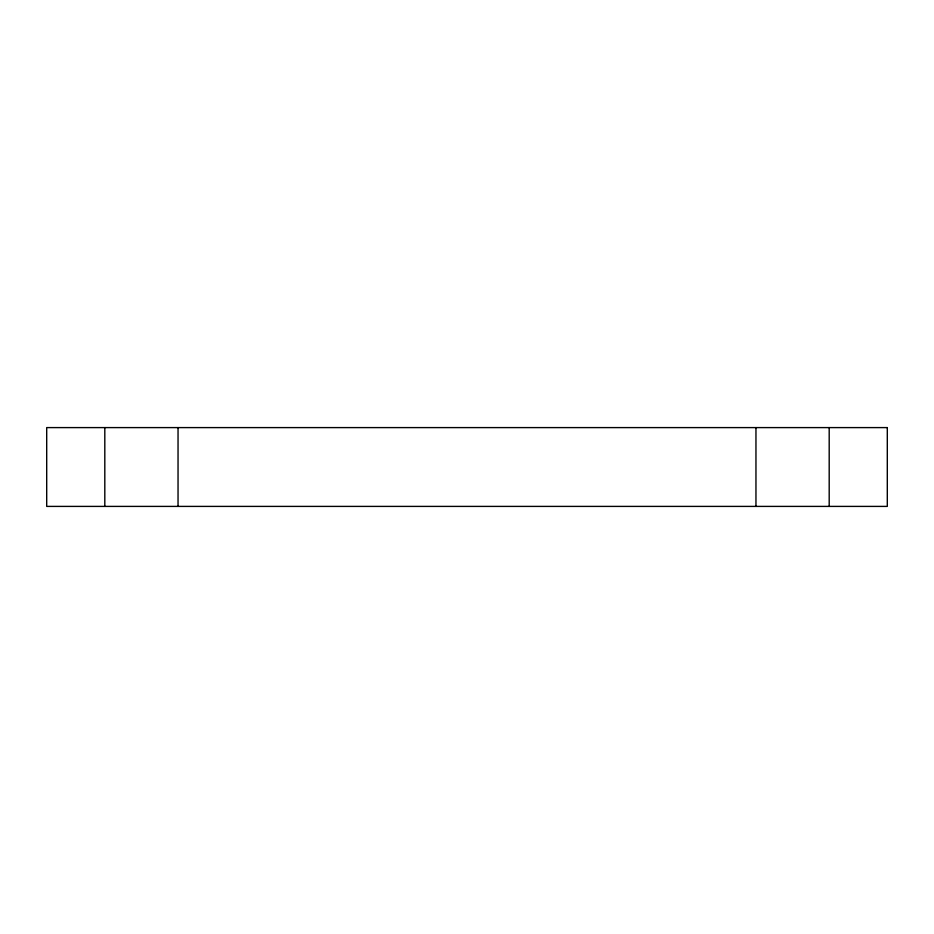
<?xml version="1.0" encoding="UTF-8"?>
<svg xmlns="http://www.w3.org/2000/svg" width="934" height="934" viewBox="0 0 934 934"><rect width="100%" height="100%" fill="white"/><g stroke="black" fill="none" stroke-linecap="round" stroke-linejoin="round"><path stroke-width="1.4" d="M829.194 427.597L829.194 506.403M755.956 427.597L755.956 506.403M178.044 427.597L178.044 506.403M104.806 427.597L104.806 506.403M887.3 427.597L46.7 427.597L46.7 506.403L887.3 506.403L887.3 427.597"/></g></svg>
